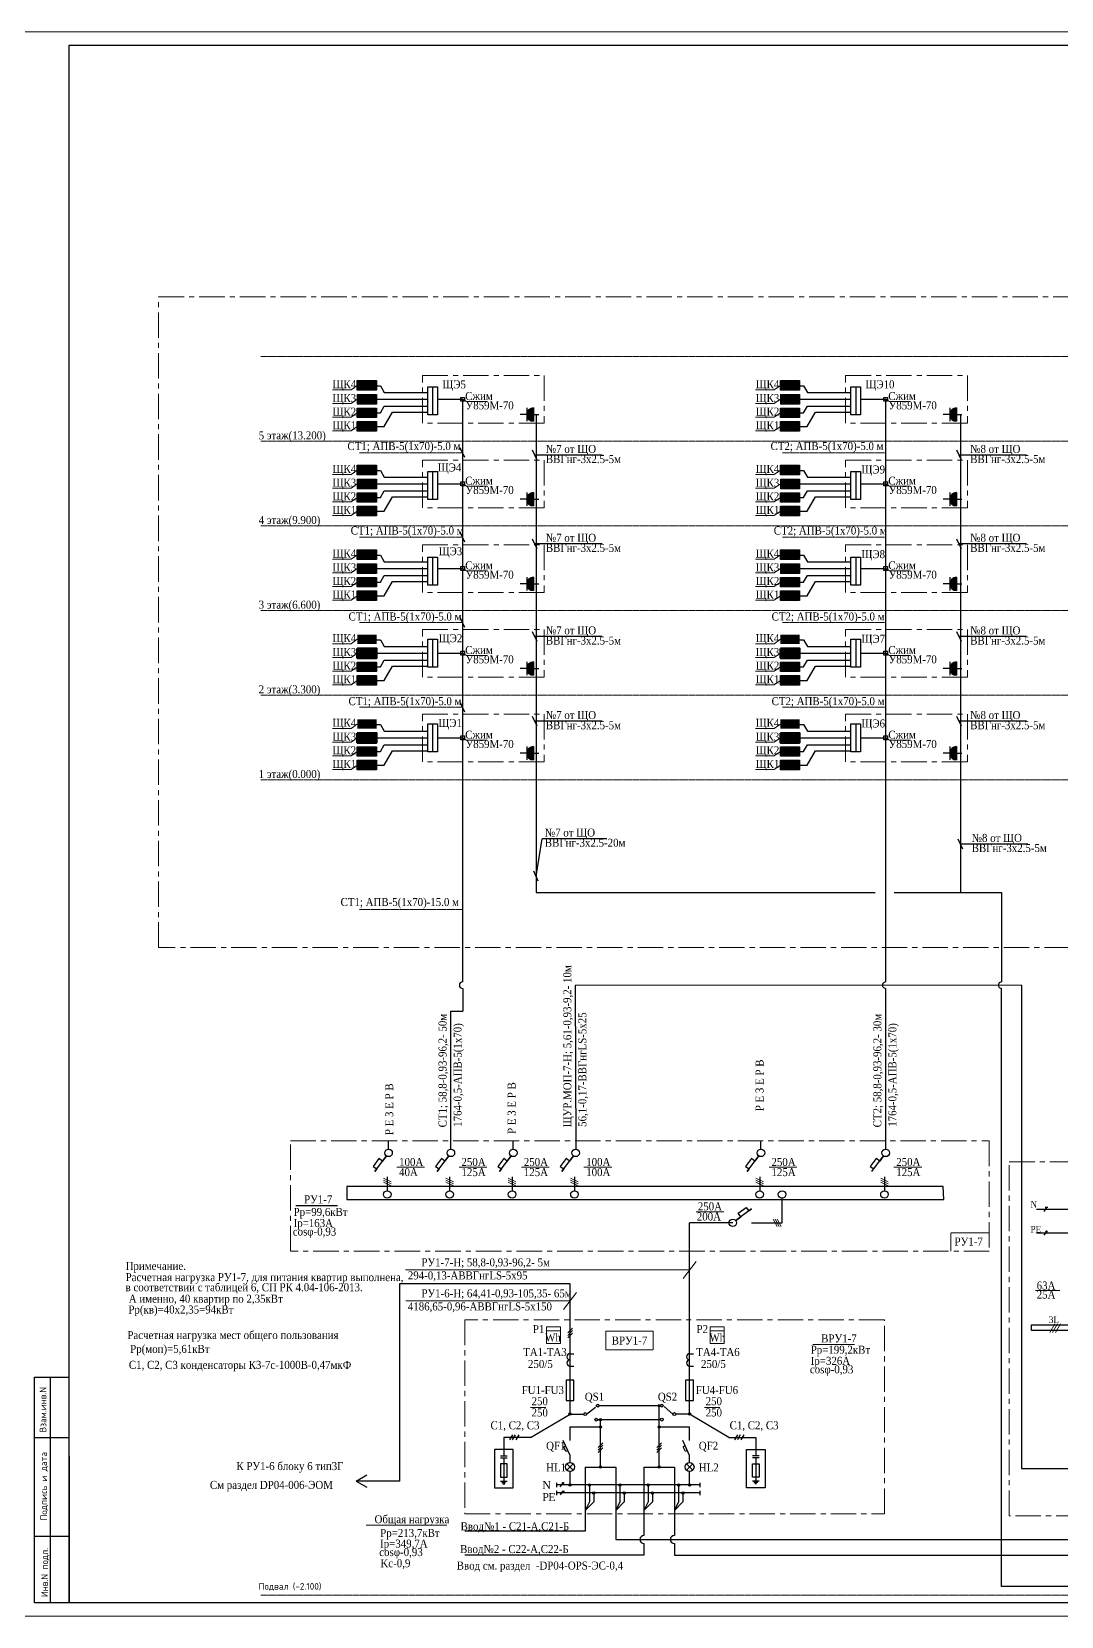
# Model space of a CAD drawing. Header units: millimetres. Extents: x 238368 to 12576735, y -3287118 to 3545602.
# Drawn here: x 5284862 to 5323452, y -2015377 to -1955977 of the extents above; entities that cross this region are included whole.
import ezdxf

# ---------------------------------------------------------------- set-up
doc = ezdxf.new("R2010")
doc.units = ezdxf.units.MM
for name, pattern in [('ACAD_ISO04W100', [30, 24, -3, 0, -3]), ('CENTER', [50.8, 31.75, -6.35, 6.35, -6.35]), ('CENTER2', [28.575, 19.05, -3.175, 3.175, -3.175]), ('CONTI', [0])]:
    doc.linetypes.add(name, pattern=pattern)
doc.layers.get('0').update_dxf_attribs({"lineweight": 13})
doc.layers.add('PDF _0', color=7, linetype='Continuous', true_color=0xfa0000)
for name, color, linetype, lineweight in [('Text standart (rus)', 7, 'Continuous', 13), ('ЭЛ', 7, 'Continuous', 30), ('ЭЛ.ос', 7, 'Continuous', 30), ('ЭОМ', 250, 'Continuous', 35)]:
    doc.layers.add(name, color=color, linetype=linetype, lineweight=lineweight)
doc.layers.add('Рамка', color=250, linetype='CONTI')
doc.styles.get("Standard").update_dxf_attribs({"font": 'isocpeur.ttf', "width": 0.8})
doc.styles.add('TNRC', font='times.ttf')

# ---------------------------------------------------------------- blocks, each defined once
blk = doc.blocks.new('розетка открытой уст')
at = {"layer": 'ЭЛ', "lineweight": 15}
blk.add_hatch(color=256, dxfattribs=at).paths.add_polyline_path([(-310, -10356, 1), (-310, -9856)])
at = {"layer": 'Defpoints'}
blk.add_line((-410, -10106), (-510, -10106), dxfattribs=at)
at = {"layer": 'ЭЛ', "lineweight": 30}
for p, q in [((-310, -10356), (-310, -9856)), ((-60, -10356), (-60, -9856)), ((-310, -10106), (-410, -10106)), ((-60, -10106), (190, -10106))]:
    blk.add_line(p, q, dxfattribs=at)
blk.add_arc((-310, -10106), 250, 270, 90, dxfattribs=at)
blk = doc.blocks.new('stug')
at = {"layer": 'Рамка'}
for p, q in [((18549, -29192), (18549, -20727)), ((18549, -20727), (19849, -20727)), ((19149, -29192), (19149, -20727)), ((18549, -22992), (19849, -22992)), ((18549, -26692), (19849, -26692)), ((19849, -29192), (18549, -29192))]:
    blk.add_line(p, q, dxfattribs=at)
at = {"layer": 'Рамка', "lineweight": 25}
blk.add_line((19849, -23692), (19849, -29192), dxfattribs=at)
at = {"layer": 'Text standart (rus)', "color": 7, "lineweight": 25}
for s, p in [('Взам.инв.N', (18990, -22803)), ('Подпись и дата', (19020, -26101)), ('Инв.N подл.', (19050, -28977))]:
    blk.add_text(s, height=250, rotation=90, dxfattribs=at).set_placement(p)

msp = doc.modelspace()

# ---------------------------------------------------------------- hatches: boundary and pattern name
at = {"layer": 'ЭЛ'}
for points in [[(5297786, -1969057), (5297786, -1969415), (5297067, -1969415), (5297067, -1969057)], [(5313643, -1969057), (5313643, -1969415), (5312925, -1969415), (5312925, -1969057)], [(5297786, -1969577), (5297786, -1969935), (5297067, -1969935), (5297067, -1969577)], [(5313643, -1969577), (5313643, -1969935), (5312925, -1969935), (5312925, -1969577)], [(5297786, -1970086), (5297786, -1970444), (5297067, -1970444), (5297067, -1970086)], [(5313643, -1970086), (5313643, -1970444), (5312925, -1970444), (5312925, -1970086)], [(5297786, -1970595), (5297786, -1970953), (5297067, -1970953), (5297067, -1970595)], [(5313643, -1970595), (5313643, -1970953), (5312925, -1970953), (5312925, -1970595)], [(5297786, -1972231), (5297786, -1972588), (5297067, -1972588), (5297067, -1972231)], [(5313643, -1972231), (5313643, -1972588), (5312925, -1972588), (5312925, -1972231)], [(5297786, -1972751), (5297786, -1973108), (5297067, -1973108), (5297067, -1972751)], [(5297786, -1973260), (5297786, -1973617), (5297067, -1973617), (5297067, -1973260)], [(5313643, -1972751), (5313643, -1973108), (5312925, -1973108), (5312925, -1972751)], [(5313643, -1973260), (5313643, -1973617), (5312925, -1973617), (5312925, -1973260)], [(5297786, -1973769), (5297786, -1974126), (5297067, -1974126), (5297067, -1973769)], [(5313643, -1973769), (5313643, -1974126), (5312925, -1974126), (5312925, -1973769)], [(5297786, -1975404), (5297786, -1975762), (5297067, -1975762), (5297067, -1975404)], [(5313643, -1975404), (5313643, -1975762), (5312925, -1975762), (5312925, -1975404)], [(5297786, -1975924), (5297786, -1976282), (5297067, -1976282), (5297067, -1975924)], [(5313643, -1975924), (5313643, -1976282), (5312925, -1976282), (5312925, -1975924)], [(5297786, -1976433), (5297786, -1976791), (5297067, -1976791), (5297067, -1976433)], [(5313643, -1976433), (5313643, -1976791), (5312925, -1976791), (5312925, -1976433)], [(5297786, -1976942), (5297786, -1977300), (5297067, -1977300), (5297067, -1976942)], [(5313643, -1976942), (5313643, -1977300), (5312925, -1977300), (5312925, -1976942)], [(5297786, -1978578), (5297786, -1978936), (5297067, -1978936), (5297067, -1978578)], [(5313643, -1978578), (5313643, -1978936), (5312925, -1978936), (5312925, -1978578)], [(5297786, -1979098), (5297786, -1979456), (5297067, -1979456), (5297067, -1979098)], [(5313643, -1979098), (5313643, -1979456), (5312925, -1979456), (5312925, -1979098)], [(5297786, -1979607), (5297786, -1979965), (5297067, -1979965), (5297067, -1979607)], [(5313643, -1979607), (5313643, -1979965), (5312925, -1979965), (5312925, -1979607)], [(5297786, -1980116), (5297786, -1980474), (5297067, -1980474), (5297067, -1980116)], [(5313643, -1980116), (5313643, -1980474), (5312925, -1980474), (5312925, -1980116)], [(5297786, -1981752), (5297786, -1982109), (5297067, -1982109), (5297067, -1981752)], [(5313643, -1981752), (5313643, -1982109), (5312925, -1982109), (5312925, -1981752)], [(5297786, -1982272), (5297786, -1982629), (5297067, -1982629), (5297067, -1982272)], [(5313643, -1982272), (5313643, -1982629), (5312925, -1982629), (5312925, -1982272)], [(5297786, -1982781), (5297786, -1983138), (5297067, -1983138), (5297067, -1982781)], [(5297786, -1983290), (5297786, -1983647), (5297067, -1983647), (5297067, -1983290)], [(5313643, -1982781), (5313643, -1983138), (5312925, -1983138), (5312925, -1982781)], [(5313643, -1983290), (5313643, -1983647), (5312925, -1983647), (5312925, -1983290)]]:
    msp.add_hatch(color=0, dxfattribs=at).paths.add_polyline_path(points)
at = {"layer": 'ЭЛ.ос', "ltscale": 0.5}
for points in [[(5322876, -2000948, 1), (5322920, -2000948, 1)], [(5308419, -2007481, 1), (5308336, -2007481, 1)], [(5305080, -2007795, 1), (5304998, -2007795, 1)], [(5306221, -2008006, 1), (5306138, -2008006, 1)], [(5306221, -2008280, 1), (5306138, -2008280, 1)], [(5308419, -2008280, 1), (5308337, -2008280, 1)], [(5309560, -2007795, 1), (5309478, -2007795, 1)], [(5306221, -2009782, 1), (5306138, -2009782, 1)], [(5308420, -2009782, 1), (5308337, -2009782, 1)], [(5304799, -2010382, 1), (5304754, -2010382, 1)], [(5305080, -2010454, 1), (5304998, -2010454, 1)], [(5305811, -2010454, 1), (5305728, -2010454, 1)], [(5306951, -2010454, 1), (5306869, -2010454, 1)], [(5308009, -2010454, 1), (5307927, -2010454, 1)], [(5309150, -2010454, 1), (5309067, -2010454, 1)], [(5309560, -2010454, 1), (5309478, -2010454, 1)], [(5305971, -2010754, 1), (5305888, -2010754, 1)], [(5307111, -2010754, 1), (5307029, -2010754, 1)], [(5308169, -2010754, 1), (5308087, -2010754, 1)], [(5309310, -2010754, 1), (5309227, -2010754, 1)]]:
    msp.add_hatch(color=7, dxfattribs=at).paths.add_polyline_path(points)

# ---------------------------------------------------------------- linework, layer by layer
at = {"lineweight": 15}
for p, q in [((5296138, -1969397), (5296831, -1969397)), ((5296831, -1969397), (5297067, -1969234)), ((5311995, -1969397), (5312688, -1969397)), ((5312688, -1969397), (5312925, -1969234)), ((5296138, -1969918), (5296831, -1969918)), ((5296831, -1969918), (5297067, -1969755)), ((5296831, -1970428), (5297067, -1970265)), ((5311995, -1969918), (5312688, -1969918)), ((5312688, -1969918), (5312925, -1969755)), ((5312688, -1970428), (5312925, -1970265)), ((5296138, -1970428), (5296831, -1970428)), ((5296831, -1970937), (5297067, -1970774)), ((5311995, -1970428), (5312688, -1970428)), ((5312688, -1970937), (5312925, -1970774)), ((5296138, -1970937), (5296831, -1970937)), ((5311995, -1970937), (5312688, -1970937)), ((5296138, -1972571), (5296831, -1972571)), ((5296831, -1972571), (5297067, -1972408)), ((5311995, -1972571), (5312688, -1972571)), ((5312688, -1972571), (5312925, -1972408)), ((5296138, -1973091), (5296831, -1973091)), ((5296831, -1973091), (5297067, -1972928)), ((5311995, -1973091), (5312688, -1973091)), ((5312688, -1973091), (5312925, -1972928)), ((5296138, -1973602), (5296831, -1973602)), ((5296831, -1973602), (5297067, -1973439)), ((5311995, -1973602), (5312688, -1973602)), ((5312688, -1973602), (5312925, -1973439)), ((5296138, -1974111), (5296831, -1974111)), ((5296831, -1974111), (5297067, -1973948)), ((5311995, -1974111), (5312688, -1974111)), ((5312688, -1974111), (5312925, -1973948)), ((5296831, -1975745), (5297067, -1975582)), ((5312688, -1975745), (5312925, -1975582)), ((5296138, -1975745), (5296831, -1975745)), ((5296831, -1976265), (5297067, -1976102)), ((5311995, -1975745), (5312688, -1975745)), ((5312688, -1976265), (5312925, -1976102)), ((5296138, -1976265), (5296831, -1976265)), ((5296138, -1976775), (5296831, -1976775)), ((5296831, -1976775), (5297067, -1976612)), ((5311995, -1976265), (5312688, -1976265)), ((5311995, -1976775), (5312688, -1976775)), ((5312688, -1976775), (5312925, -1976612)), ((5296138, -1977284), (5296831, -1977284)), ((5296831, -1977284), (5297067, -1977121)), ((5311995, -1977284), (5312688, -1977284)), ((5312688, -1977284), (5312925, -1977121)), ((5296138, -1978918), (5296831, -1978918)), ((5296831, -1978918), (5297067, -1978755)), ((5311995, -1978918), (5312688, -1978918)), ((5312688, -1978918), (5312925, -1978755)), ((5296138, -1979439), (5296831, -1979439)), ((5296831, -1979439), (5297067, -1979276)), ((5296831, -1979949), (5297067, -1979786)), ((5311995, -1979439), (5312688, -1979439)), ((5312688, -1979439), (5312925, -1979276)), ((5312688, -1979949), (5312925, -1979786)), ((5296138, -1979949), (5296831, -1979949)), ((5296831, -1980458), (5297067, -1980295)), ((5311995, -1979949), (5312688, -1979949)), ((5312688, -1980458), (5312925, -1980295)), ((5296138, -1980458), (5296831, -1980458)), ((5311995, -1980458), (5312688, -1980458)), ((5296138, -1982092), (5296831, -1982092)), ((5296831, -1982092), (5297067, -1981929)), ((5311995, -1982092), (5312688, -1982092)), ((5312688, -1982092), (5312925, -1981929)), ((5296138, -1982612), (5296831, -1982612)), ((5296831, -1982612), (5297067, -1982449)), ((5311995, -1982612), (5312688, -1982612)), ((5312688, -1982612), (5312925, -1982449)), ((5296138, -1983123), (5296831, -1983123)), ((5296831, -1983123), (5297067, -1982960)), ((5311995, -1983123), (5312688, -1983123)), ((5312688, -1983123), (5312925, -1982960)), ((5296138, -1983632), (5296831, -1983632)), ((5296831, -1983632), (5297067, -1983469)), ((5311995, -1983632), (5312688, -1983632)), ((5312688, -1983632), (5312925, -1983469)), ((5314144, -2005187), (5315707, -2005187)), ((5297404, -2011962), (5300426, -2011962))]:
    msp.add_line(p, q, dxfattribs=at)
for points in [[(5297067, -1969935), (5297067, -1969577)], [(5312925, -1969935), (5312925, -1969577)], [(5297067, -1973108), (5297067, -1972751)], [(5312925, -1973108), (5312925, -1972751)], [(5297067, -1976282), (5297067, -1975924)], [(5312925, -1976282), (5312925, -1975924)], [(5297067, -1979456), (5297067, -1979098)], [(5312925, -1979456), (5312925, -1979098)], [(5297067, -1982629), (5297067, -1982272)], [(5312925, -1982629), (5312925, -1982272)]]:
    msp.add_lwpolyline(points, dxfattribs=at)
at = {"layer": 'PDF _0', "color": 7, "lineweight": 30}
for p, q in [((5302880, -2008576), (5302770, -2008766)), ((5302985, -2008576), (5302875, -2008766)), ((5303114, -2008576), (5303005, -2008766)), ((5311317, -2008576), (5311207, -2008766)), ((5311422, -2008576), (5311313, -2008766)), ((5311552, -2008576), (5311442, -2008766)), ((5302431, -2009356), (5302686, -2009356)), ((5302431, -2009438), (5302686, -2009438)), ((5312127, -2009356), (5311872, -2009356)), ((5312127, -2009438), (5311872, -2009438))]:
    msp.add_line(p, q, dxfattribs=at)
for points in [[(5303562, -2008670), (5305039, -2007795)], [(5310997, -2008670), (5309519, -2007795)], [(5303562, -2008670), (5302559, -2008670), (5302558, -2009356)], [(5310997, -2008670), (5311999, -2008670), (5312000, -2009356)], [(5302558, -2009438), (5302558, -2010315)], [(5312000, -2009438), (5312000, -2010315)], [(5302431, -2010315), (5302686, -2010315)], [(5302482, -2010366), (5302626, -2010366)], [(5302524, -2010417), (5302592, -2010417)], [(5312127, -2010315), (5311872, -2010315)], [(5312076, -2010366), (5311932, -2010366)], [(5312034, -2010417), (5311966, -2010417)]]:
    msp.add_lwpolyline(points, dxfattribs=at)
for points in [[(5302210, -2010561), (5302907, -2010561), (5302907, -2009123), (5302210, -2009123)], [(5312348, -2010561), (5311651, -2010561), (5311651, -2009123), (5312348, -2009123)], [(5302431, -2010162), (5302686, -2010162), (5302686, -2009661), (5302431, -2009661)], [(5312127, -2010162), (5311872, -2010162), (5311872, -2009661), (5312127, -2009661)]]:
    msp.add_lwpolyline(points, close=True, dxfattribs=at)
at = {"layer": 'Text standart (rus)'}
for p, q in [((5301161, -1969844), (5301013, -1969756)), ((5301932, -1969844), (5301161, -1969844)), ((5317019, -1969844), (5316870, -1969756)), ((5317789, -1969844), (5317019, -1969844)), ((5301161, -1973018), (5301013, -1972930)), ((5301932, -1973018), (5301161, -1973018)), ((5317019, -1973018), (5316870, -1972930)), ((5317789, -1973018), (5317019, -1973018)), ((5301161, -1976191), (5301013, -1976103)), ((5301932, -1976191), (5301161, -1976191)), ((5317019, -1976191), (5316870, -1976103)), ((5317789, -1976191), (5317019, -1976191)), ((5301161, -1979365), (5301013, -1979277)), ((5301932, -1979365), (5301161, -1979365)), ((5317019, -1979365), (5316870, -1979277)), ((5317789, -1979365), (5317019, -1979365)), ((5301161, -1982539), (5301013, -1982451)), ((5301932, -1982539), (5301161, -1982539)), ((5317019, -1982539), (5316870, -1982451)), ((5317789, -1982539), (5317019, -1982539)), ((5298545, -1998546), (5299587, -1998546)), ((5300883, -1998546), (5301925, -1998546)), ((5303221, -1998546), (5304263, -1998546)), ((5305559, -1998546), (5306600, -1998546)), ((5312503, -1998546), (5313544, -1998546)), ((5317178, -1998546), (5318220, -1998546)), ((5310805, -2000211), (5309764, -2000211))]:
    msp.add_line(p, q, dxfattribs=at)
at = {"layer": 'Text standart (rus)', "lineweight": 25}
for p, q in [((5301099, -1971945), (5300926, -1971575)), ((5303803, -1972035), (5303630, -1971665)), ((5306239, -1971850), (5303717, -1971850)), ((5319708, -1972035), (5319534, -1971665)), ((5322144, -1971850), (5319621, -1971850)), ((5301099, -1975111), (5300926, -1974741)), ((5303803, -1975365), (5303630, -1974995)), ((5319708, -1975365), (5319534, -1974995)), ((5306239, -1975180), (5303717, -1975180)), ((5322144, -1975180), (5319621, -1975180)), ((5301099, -1978307), (5300926, -1977937)), ((5303803, -1978838), (5303630, -1978468)), ((5319708, -1978838), (5319534, -1978468)), ((5306239, -1978653), (5303717, -1978653)), ((5322144, -1978653), (5319621, -1978653)), ((5301099, -1981480), (5300926, -1981110)), ((5303803, -1982012), (5303630, -1981642)), ((5303803, -1982012), (5303630, -1981642)), ((5306239, -1981827), (5303717, -1981827)), ((5319708, -1982012), (5319534, -1981642)), ((5319708, -1982012), (5319534, -1981642)), ((5322144, -1981827), (5319621, -1981827)), ((5306414, -1986232), (5303992, -1986232)), ((5319763, -1986615), (5319590, -1986245)), ((5322199, -1986430), (5319676, -1986430)), ((5303850, -1987821), (5303677, -1987450))]:
    msp.add_line(p, q, dxfattribs=at)
at = {"layer": 'Text standart (rus)'}
msp.add_lwpolyline([(5403170, -1955977), (5403170, -2015377), (5284270, -2015377), (5284270, -1955977)], close=True, dxfattribs=at)
at = {"layer": 'Text standart (rus)', "lineweight": 25}
msp.add_lwpolyline([(5303764, -1987636), (5303992, -1986232)], dxfattribs=at)
at = {"layer": 'Рамка'}
msp.add_lwpolyline([(5402670, -1956477), (5402670, -2014877), (5286270, -2014877), (5286270, -1956477)], close=True, dxfattribs=at)
at = {"layer": 'ЭЛ', "linetype": 'ACAD_ISO04W100', "lineweight": 13, "ltscale": 0.5}
for p, q in [((5293455, -1968154), (5358601, -1968154)), ((5293455, -1971328), (5358601, -1971328)), ((5297144, -1971760), (5301013, -1971760)), ((5313002, -1971760), (5316870, -1971760)), ((5293455, -1974502), (5358601, -1974502)), ((5297144, -1974926), (5301013, -1974926)), ((5313002, -1974926), (5316870, -1974926)), ((5293455, -1977675), (5358601, -1977675)), ((5297144, -1978122), (5301013, -1978122)), ((5313002, -1978122), (5316870, -1978122)), ((5293455, -1980849), (5358601, -1980849)), ((5297144, -1981295), (5301013, -1981295)), ((5313002, -1981295), (5316870, -1981295)), ((5293455, -1984023), (5358601, -1984023)), ((5297144, -1988888), (5301013, -1988888)), ((5293455, -2014583), (5372716, -2014583))]:
    msp.add_line(p, q, dxfattribs=at)
at = {"layer": 'ЭЛ'}
for p, q in [((5316870, -1991599), (5316870, -1969756)), ((5303764, -1988244), (5316471, -1988244)), ((5317191, -1988244), (5321214, -1988244)), ((5321214, -1988244), (5321214, -1991599)), ((5321959, -1991715), (5305232, -1991733)), ((5305232, -1991733), (5305251, -1997867))]:
    msp.add_line(p, q, dxfattribs=at)
at = {"layer": 'ЭЛ', "color": 1, "linetype": 'CENTER', "lineweight": 13, "ltscale": 30}
for points in [[(5289619, -1965916), (5369492, -1965916), (5369492, -1990311), (5289619, -1990311)], [(5299510, -1968860), (5304073, -1968860), (5304073, -1970652), (5299510, -1970652)], [(5315367, -1968860), (5319931, -1968860), (5319931, -1970652), (5315367, -1970652)], [(5299510, -1972034), (5304073, -1972034), (5304073, -1973826), (5299510, -1973826)], [(5315367, -1972034), (5319931, -1972034), (5319931, -1973826), (5315367, -1973826)], [(5299510, -1975207), (5304073, -1975207), (5304073, -1976999), (5299510, -1976999)], [(5315367, -1975207), (5319931, -1975207), (5319931, -1976999), (5315367, -1976999)], [(5299510, -1978381), (5304073, -1978381), (5304073, -1980173), (5299510, -1980173)], [(5315367, -1978381), (5319931, -1978381), (5319931, -1980173), (5315367, -1980173)], [(5299510, -1981555), (5304073, -1981555), (5304073, -1983347), (5299510, -1983347)], [(5315367, -1981555), (5319931, -1981555), (5319931, -1983347), (5315367, -1983347)], [(5294562, -1997552), (5320754, -1997552), (5320754, -2001694), (5294562, -2001694)], [(5321504, -1998344), (5348594, -1998344), (5348594, -2011609), (5321504, -2011609)], [(5316822, -2004264), (5301098, -2004264), (5301098, -2011535), (5316822, -2011535)]]:
    msp.add_lwpolyline(points, close=True, dxfattribs=at)
at = {"layer": 'ЭЛ', "ltscale": 10}
for points in [[(5297067, -1969415), (5297067, -1969057), (5297786, -1969057)], [(5297786, -1969057), (5297786, -1969415), (5297067, -1969415)], [(5312925, -1969415), (5312925, -1969057), (5313643, -1969057)], [(5313643, -1969057), (5313643, -1969415), (5312925, -1969415)], [(5297067, -1969577), (5297786, -1969577), (5297786, -1969935), (5297067, -1969935)], [(5297786, -1969247), (5297930, -1969247), (5298076, -1969500), (5299709, -1969500)], [(5299887, -1969295), (5299887, -1970342)], [(5312925, -1969577), (5313643, -1969577), (5313643, -1969935), (5312925, -1969935)], [(5313643, -1969247), (5313787, -1969247), (5313934, -1969500), (5315566, -1969500)], [(5315745, -1969295), (5315745, -1970342)], [(5297067, -1970444), (5297067, -1970086), (5297786, -1970086)], [(5297786, -1970086), (5297786, -1970444), (5297067, -1970444)], [(5297786, -1969756), (5299709, -1969756)], [(5297786, -1970265), (5297930, -1970265), (5298076, -1970012), (5299709, -1970012)], [(5297786, -1970774), (5298068, -1970774), (5298379, -1970236), (5299709, -1970236)], [(5312925, -1970444), (5312925, -1970086), (5313643, -1970086)], [(5313643, -1970086), (5313643, -1970444), (5312925, -1970444)], [(5313643, -1969756), (5315566, -1969756)], [(5313643, -1970265), (5313787, -1970265), (5313934, -1970012), (5315566, -1970012)], [(5313643, -1970774), (5313926, -1970774), (5314236, -1970236), (5315566, -1970236)], [(5297067, -1970953), (5297067, -1970595), (5297786, -1970595)], [(5297786, -1970595), (5297786, -1970953), (5297067, -1970953)], [(5312925, -1970953), (5312925, -1970595), (5313643, -1970595)], [(5313643, -1970595), (5313643, -1970953), (5312925, -1970953)], [(5297067, -1972588), (5297067, -1972231), (5297786, -1972231)], [(5297786, -1972231), (5297786, -1972588), (5297067, -1972588)], [(5297786, -1972421), (5297930, -1972421), (5298076, -1972674), (5299709, -1972674)], [(5299887, -1972463), (5299887, -1973510)], [(5312925, -1972588), (5312925, -1972231), (5313643, -1972231)], [(5313643, -1972231), (5313643, -1972588), (5312925, -1972588)], [(5313643, -1972421), (5313787, -1972421), (5313934, -1972674), (5315566, -1972674)], [(5315745, -1972463), (5315745, -1973510)], [(5297067, -1972751), (5297786, -1972751), (5297786, -1973108), (5297067, -1973108)], [(5297067, -1973617), (5297067, -1973260), (5297786, -1973260)], [(5297786, -1973260), (5297786, -1973617), (5297067, -1973617)], [(5297786, -1972930), (5299709, -1972930)], [(5297786, -1973439), (5297930, -1973439), (5298076, -1973185), (5299709, -1973185)], [(5312925, -1972751), (5313643, -1972751), (5313643, -1973108), (5312925, -1973108)], [(5312925, -1973617), (5312925, -1973260), (5313643, -1973260)], [(5313643, -1973260), (5313643, -1973617), (5312925, -1973617)], [(5313643, -1972930), (5315566, -1972930)], [(5313643, -1973439), (5313787, -1973439), (5313934, -1973185), (5315566, -1973185)], [(5297067, -1974126), (5297067, -1973769), (5297786, -1973769)], [(5297786, -1973769), (5297786, -1974126), (5297067, -1974126)], [(5297786, -1973948), (5298068, -1973948), (5298379, -1973409), (5299709, -1973409)], [(5312925, -1974126), (5312925, -1973769), (5313643, -1973769)], [(5313643, -1973769), (5313643, -1974126), (5312925, -1974126)], [(5313643, -1973948), (5313926, -1973948), (5314236, -1973409), (5315566, -1973409)], [(5297067, -1975762), (5297067, -1975404), (5297786, -1975404)], [(5297786, -1975404), (5297786, -1975762), (5297067, -1975762)], [(5297786, -1975594), (5297930, -1975594), (5298076, -1975848), (5299709, -1975848)], [(5312925, -1975762), (5312925, -1975404), (5313643, -1975404)], [(5313643, -1975404), (5313643, -1975762), (5312925, -1975762)], [(5313643, -1975594), (5313787, -1975594), (5313934, -1975848), (5315566, -1975848)], [(5297067, -1975924), (5297786, -1975924), (5297786, -1976282), (5297067, -1976282)], [(5297786, -1976103), (5299709, -1976103)], [(5299887, -1975680), (5299887, -1976727)], [(5312925, -1975924), (5313643, -1975924), (5313643, -1976282), (5312925, -1976282)], [(5313643, -1976103), (5315566, -1976103)], [(5315745, -1975680), (5315745, -1976727)], [(5297067, -1976791), (5297067, -1976433), (5297786, -1976433)], [(5297786, -1976433), (5297786, -1976791), (5297067, -1976791)], [(5297786, -1976612), (5297930, -1976612), (5298076, -1976359), (5299709, -1976359)], [(5297786, -1977121), (5298068, -1977121), (5298379, -1976583), (5299709, -1976583)], [(5312925, -1976791), (5312925, -1976433), (5313643, -1976433)], [(5313643, -1976433), (5313643, -1976791), (5312925, -1976791)], [(5313643, -1976612), (5313787, -1976612), (5313934, -1976359), (5315566, -1976359)], [(5313643, -1977121), (5313926, -1977121), (5314236, -1976583), (5315566, -1976583)], [(5297067, -1977300), (5297067, -1976942), (5297786, -1976942)], [(5297786, -1976942), (5297786, -1977300), (5297067, -1977300)], [(5312925, -1977300), (5312925, -1976942), (5313643, -1976942)], [(5313643, -1976942), (5313643, -1977300), (5312925, -1977300)], [(5297067, -1979098), (5297786, -1979098), (5297786, -1979456), (5297067, -1979456)], [(5297786, -1978768), (5297930, -1978768), (5298076, -1979021), (5299709, -1979021)], [(5299887, -1978753), (5299887, -1979801)], [(5312925, -1979098), (5313643, -1979098), (5313643, -1979456), (5312925, -1979456)], [(5313643, -1978768), (5313787, -1978768), (5313934, -1979021), (5315566, -1979021)], [(5315745, -1978753), (5315745, -1979801)], [(5297067, -1979965), (5297067, -1979607), (5297786, -1979607)], [(5297786, -1979607), (5297786, -1979965), (5297067, -1979965)], [(5297786, -1979277), (5299709, -1979277)], [(5297786, -1979786), (5297930, -1979786), (5298076, -1979533), (5299709, -1979533)], [(5297786, -1980295), (5298068, -1980295), (5298379, -1979757), (5299709, -1979757)], [(5312925, -1979965), (5312925, -1979607), (5313643, -1979607)], [(5313643, -1979607), (5313643, -1979965), (5312925, -1979965)], [(5313643, -1979277), (5315566, -1979277)], [(5313643, -1979786), (5313787, -1979786), (5313934, -1979533), (5315566, -1979533)], [(5313643, -1980295), (5313926, -1980295), (5314236, -1979757), (5315566, -1979757)], [(5297067, -1980474), (5297067, -1980116), (5297786, -1980116)], [(5297786, -1980116), (5297786, -1980474), (5297067, -1980474)], [(5312925, -1980474), (5312925, -1980116), (5313643, -1980116)], [(5313643, -1980116), (5313643, -1980474), (5312925, -1980474)], [(5297786, -1981942), (5297930, -1981942), (5298076, -1982195), (5299709, -1982195)], [(5299887, -1981927), (5299887, -1982974)], [(5313643, -1981942), (5313787, -1981942), (5313934, -1982195), (5315566, -1982195)], [(5315745, -1981927), (5315745, -1982974)], [(5297067, -1982272), (5297786, -1982272), (5297786, -1982629), (5297067, -1982629)], [(5297786, -1982451), (5299709, -1982451)], [(5297786, -1982960), (5297930, -1982960), (5298076, -1982706), (5299709, -1982706)], [(5312925, -1982272), (5313643, -1982272), (5313643, -1982629), (5312925, -1982629)], [(5313643, -1982451), (5315566, -1982451)], [(5313643, -1982960), (5313787, -1982960), (5313934, -1982706), (5315566, -1982706)], [(5297067, -1983138), (5297067, -1982781), (5297786, -1982781)], [(5297786, -1982781), (5297786, -1983138), (5297067, -1983138)], [(5297067, -1983647), (5297067, -1983290), (5297786, -1983290)], [(5297786, -1983290), (5297786, -1983647), (5297067, -1983647)], [(5297786, -1983469), (5298068, -1983469), (5298379, -1982930), (5299709, -1982930)], [(5312925, -1983138), (5312925, -1982781), (5313643, -1982781)], [(5313643, -1982781), (5313643, -1983138), (5312925, -1983138)], [(5312925, -1983647), (5312925, -1983290), (5313643, -1983290)], [(5313643, -1983290), (5313643, -1983647), (5312925, -1983647)], [(5313643, -1983469), (5313926, -1983469), (5314236, -1982930), (5315566, -1982930)], [(5316871, -1997867), (5316870, -1991840)]]:
    msp.add_lwpolyline(points, dxfattribs=at)
for points in [[(5299709, -1970342), (5299709, -1969295), (5300066, -1969295), (5300066, -1970342)], [(5300940, -1969684), (5301085, -1969684), (5301085, -1969828), (5300940, -1969828)], [(5315566, -1970342), (5315566, -1969295), (5315924, -1969295), (5315924, -1970342)], [(5316798, -1969684), (5316943, -1969684), (5316943, -1969828), (5316798, -1969828)], [(5299709, -1973510), (5299709, -1972463), (5300066, -1972463), (5300066, -1973510)], [(5315566, -1973510), (5315566, -1972463), (5315924, -1972463), (5315924, -1973510)], [(5300940, -1972857), (5301085, -1972857), (5301085, -1973002), (5300940, -1973002)], [(5316798, -1972857), (5316943, -1972857), (5316943, -1973002), (5316798, -1973002)], [(5299709, -1976727), (5299709, -1975680), (5300066, -1975680), (5300066, -1976727)], [(5300940, -1976031), (5301085, -1976031), (5301085, -1976176), (5300940, -1976176)], [(5315566, -1976727), (5315566, -1975680), (5315924, -1975680), (5315924, -1976727)], [(5316798, -1976031), (5316943, -1976031), (5316943, -1976176), (5316798, -1976176)], [(5299709, -1979801), (5299709, -1978753), (5300066, -1978753), (5300066, -1979801)], [(5300940, -1979204), (5301085, -1979204), (5301085, -1979349), (5300940, -1979349)], [(5315566, -1979801), (5315566, -1978753), (5315924, -1978753), (5315924, -1979801)], [(5316798, -1979204), (5316943, -1979204), (5316943, -1979349), (5316798, -1979349)], [(5299709, -1982974), (5299709, -1981927), (5300066, -1981927), (5300066, -1982974)], [(5315566, -1982974), (5315566, -1981927), (5315924, -1981927), (5315924, -1982974)], [(5300940, -1982378), (5301085, -1982378), (5301085, -1982523), (5300940, -1982523)], [(5316798, -1982378), (5316943, -1982378), (5316943, -1982523), (5316798, -1982523)]]:
    msp.add_lwpolyline(points, close=True, dxfattribs=at)
at = {"layer": 'ЭЛ', "color": 1}
for points in [[(5300066, -1969756), (5301013, -1969756)], [(5315924, -1969756), (5316870, -1969756)], [(5300066, -1972930), (5301013, -1972930)], [(5315924, -1972930), (5316870, -1972930)], [(5300066, -1976103), (5301013, -1976103)], [(5315924, -1976103), (5316870, -1976103)], [(5300066, -1979277), (5301013, -1979277)], [(5315924, -1979277), (5316870, -1979277)], [(5300066, -1982451), (5301013, -1982451)], [(5315924, -1982451), (5316870, -1982451)]]:
    msp.add_lwpolyline(points, dxfattribs=at)
at = {"layer": 'ЭЛ'}
for points in [[(5301013, -1969756), (5301013, -1991599)], [(5303764, -1970332), (5303764, -1988244)], [(5319668, -1970332), (5319668, -1988244)], [(5301015, -1991840), (5301015, -1992691)], [(5337379, -2014256), (5321214, -2014256), (5321214, -1991840)], [(5300575, -1997867), (5300575, -1992691), (5301015, -1992691)], [(5298238, -1997867), (5298238, -1997552)], [(5300575, -1997867), (5300575, -1997552)], [(5302913, -1997867), (5302913, -1997552)], [(5312195, -1997867), (5312195, -1997552)], [(5316871, -1997867), (5316871, -1997552)]]:
    msp.add_lwpolyline(points, dxfattribs=at)
for centre in [(5298238, -1998007), (5300575, -1998007)]:
    msp.add_circle(centre, 140, dxfattribs=at)
for centre, start, end in [((5301013, -1991720), 90, 270), ((5316869, -1991720), 90.00264, 270.00445), ((5321214, -1991720), 90.00264, 270.00445)]:
    msp.add_arc(centre, 121, start, end, dxfattribs=at)
at = {"layer": 'ЭЛ.ос', "color": 7, "lineweight": 15, "ltscale": 0.5}
for p, q in [((5298330, -1999097), (5298049, -1998951)), ((5298330, -1999172), (5298049, -1999026)), ((5298330, -1999247), (5298049, -1999102)), ((5300667, -1999097), (5300387, -1998951)), ((5300667, -1999172), (5300387, -1999026)), ((5300667, -1999247), (5300387, -1999102)), ((5303005, -1999097), (5302725, -1998951)), ((5303005, -1999172), (5302725, -1999026)), ((5303005, -1999247), (5302725, -1999102)), ((5305343, -1999097), (5305062, -1998951)), ((5305343, -1999172), (5305062, -1999026)), ((5305343, -1999247), (5305062, -1999102)), ((5312287, -1999097), (5312007, -1998951)), ((5312287, -1999172), (5312007, -1999026)), ((5312287, -1999247), (5312007, -1999102)), ((5316963, -1999097), (5316682, -1998951)), ((5316963, -1999172), (5316682, -1999026)), ((5316963, -1999247), (5316682, -1999102)), ((5312658, -2000487), (5312804, -2000768)), ((5312733, -2000487), (5312879, -2000768)), ((5312808, -2000487), (5312954, -2000768))]:
    msp.add_line(p, q, dxfattribs=at)
at = {"layer": 'ЭЛ.ос', "color": 7, "lineweight": 25}
msp.add_line((5294762, -1999972), (5296325, -1999972), dxfattribs=at)
at = {"layer": 'ЭЛ.ос', "color": 7, "ltscale": 0.5}
for p, q in [((5322894, -2000059), (5322793, -2000202)), ((5322942, -2000059), (5322845, -2000059)), ((5322898, -2000948), (5322797, -2001091)), ((5305039, -2005534), (5305185, -2005534)), ((5309519, -2005534), (5309665, -2005534)), ((5305039, -2005998), (5305185, -2005998)), ((5309519, -2005998), (5309665, -2005998)), ((5305662, -2007795), (5305988, -2007534)), ((5306128, -2007481), (5308430, -2007481)), ((5308378, -2009782), (5308378, -2007481)), ((5308896, -2007795), (5308569, -2007517)), ((5305039, -2007795), (5305557, -2007795)), ((5305039, -2008791), (5305039, -2008280)), ((5305039, -2008280), (5306180, -2008280)), ((5306076, -2008006), (5308430, -2008005)), ((5306180, -2009782), (5306180, -2008006)), ((5308378, -2008280), (5309519, -2008280)), ((5309519, -2007795), (5309001, -2007795)), ((5309519, -2008791), (5309519, -2008280)), ((5305039, -2009354), (5304787, -2008791)), ((5309519, -2009354), (5309268, -2008791)), ((5304876, -2008991), (5304803, -2009023)), ((5304882, -2009201), (5304803, -2009023)), ((5304956, -2009168), (5304882, -2009201)), ((5305039, -2009612), (5305039, -2009354)), ((5309357, -2008991), (5309283, -2009023)), ((5309362, -2009201), (5309283, -2009023)), ((5309436, -2009168), (5309362, -2009201)), ((5309519, -2009612), (5309519, -2009354)), ((5304921, -2009897), (5305157, -2009661)), ((5304921, -2009661), (5305157, -2009897)), ((5305039, -2010454), (5305039, -2009946)), ((5305609, -2009782), (5306750, -2009782)), ((5305609, -2009782), (5305609, -2012185)), ((5307808, -2009782), (5308949, -2009782)), ((5307808, -2009782), (5307808, -2012263)), ((5309401, -2009897), (5309637, -2009661)), ((5309401, -2009661), (5309637, -2009897)), ((5309519, -2010454), (5309519, -2009946)), ((5304526, -2010369), (5304526, -2010538)), ((5309908, -2010454), (5304526, -2010454)), ((5304526, -2010669), (5304526, -2010838)), ((5304675, -2010525), (5304776, -2010382)), ((5304686, -2010826), (5304787, -2010683)), ((5304738, -2010683), (5304835, -2010683)), ((5305769, -2010454), (5305769, -2011085)), ((5306910, -2010454), (5306910, -2011085)), ((5307968, -2010454), (5307968, -2011085)), ((5309109, -2010454), (5309109, -2011085)), ((5309908, -2010369), (5309908, -2010538)), ((5309908, -2010669), (5309908, -2010838)), ((5309908, -2010754), (5304526, -2010754)), ((5305769, -2011085), (5305609, -2011407)), ((5305929, -2011085), (5305609, -2011407)), ((5305929, -2010754), (5305929, -2011085)), ((5306910, -2011085), (5306750, -2011407)), ((5307070, -2011085), (5306750, -2011407)), ((5307070, -2010754), (5307070, -2011085)), ((5307968, -2011085), (5307808, -2011407)), ((5308128, -2011085), (5307808, -2011407)), ((5308128, -2010754), (5308128, -2011085)), ((5309109, -2011085), (5308949, -2011407)), ((5309269, -2011085), (5308949, -2011407)), ((5309269, -2010754), (5309269, -2011085)), ((5305609, -2011749), (5305609, -2012185)), ((5305609, -2012185), (5301102, -2012185)), ((5307808, -2011953), (5307808, -2012349)), ((5307808, -2012649), (5307808, -2013086)), ((5307808, -2013086), (5301102, -2013086))]:
    msp.add_line(p, q, dxfattribs=at)
at = {"layer": 'ЭЛ.ос', "ltscale": 10}
for p, q in [((5309519, -2007795), (5309519, -2000627)), ((5311137, -2000627), (5309519, -2000627)), ((5305039, -2002909), (5298651, -2002909)), ((5298651, -2002909), (5298651, -2010307)), ((5305039, -2007795), (5305039, -2002909)), ((5297018, -2010307), (5297421, -2010075)), ((5298651, -2010307), (5297018, -2010307)), ((5297018, -2010307), (5297421, -2010540))]:
    msp.add_line(p, q, dxfattribs=at)
at = {"layer": 'ЭЛ.ос', "color": 7, "lineweight": 13}
for p, q in [((5309763, -2002080), (5309275, -2002710)), ((5298877, -2002395), (5309519, -2002395)), ((5298886, -2003557), (5305039, -2003557)), ((5305283, -2003241), (5304795, -2003872))]:
    msp.add_line(p, q, dxfattribs=at)
at = {"layer": 'ЭЛ.ос', "lineweight": 13}
for p, q in [((5322487, -2003165), (5323401, -2003165)), ((5323205, -2004408), (5323017, -2004734)), ((5323313, -2004408), (5323125, -2004734)), ((5323421, -2004408), (5323233, -2004734))]:
    msp.add_line(p, q, dxfattribs=at)
at = {"layer": 'ЭЛ.ос', "lineweight": 20}
for p, q in [((5304151, -2004672), (5304684, -2004672)), ((5304951, -2004757), (5305127, -2004580)), ((5304951, -2004847), (5305127, -2004670)), ((5310289, -2004672), (5310822, -2004672)), ((5304951, -2004937), (5305127, -2004760)), ((5303554, -2007554), (5304128, -2007554)), ((5310080, -2007554), (5310655, -2007554))]:
    msp.add_line(p, q, dxfattribs=at)
at = {"layer": 'ЭЛ.ос', "color": 7, "lineweight": 20}
for p, q in [((5306091, -2009055), (5306268, -2008878)), ((5308290, -2009055), (5308467, -2008878)), ((5306091, -2009145), (5306268, -2008968)), ((5306091, -2009235), (5306268, -2009058)), ((5308290, -2009145), (5308467, -2008968)), ((5308290, -2009235), (5308467, -2009058))]:
    msp.add_line(p, q, dxfattribs=at)
at = {"layer": 'ЭЛ.ос'}
for p, q in [((5306750, -2009782), (5306750, -2012113)), ((5306750, -2012029), (5306750, -2012499)), ((5306750, -2012499), (5356575, -2012499))]:
    msp.add_line(p, q, dxfattribs=at)
for points in [[(5321959, -1991715), (5321960, -2009841), (5333257, -2009841), (5333257, -2008941)], [(5308949, -2009782), (5308949, -2012349)], [(5308949, -2012649), (5308949, -2013086), (5359923, -2013086), (5359923, -2011634)]]:
    msp.add_lwpolyline(points, dxfattribs=at)
at = {"layer": 'ЭЛ.ос', "color": 7, "ltscale": 10}
for points in [[(5298154, -1998120), (5298012, -1998313), (5297879, -1998215), (5297661, -1998510), (5297793, -1998608), (5297719, -1998707)], [(5297719, -1998707), (5298154, -1998120)], [(5300492, -1998120), (5300350, -1998313), (5300217, -1998215), (5299999, -1998510), (5300131, -1998608), (5300057, -1998707)], [(5300057, -1998707), (5300492, -1998120)], [(5302830, -1998120), (5302687, -1998313), (5302555, -1998215), (5302337, -1998510), (5302468, -1998608), (5302395, -1998707)], [(5302395, -1998707), (5302830, -1998120)], [(5305168, -1998120), (5305025, -1998313), (5304893, -1998215), (5304674, -1998510), (5304806, -1998608), (5304732, -1998707)], [(5304732, -1998707), (5305168, -1998120)], [(5312112, -1998120), (5311969, -1998313), (5311837, -1998215), (5311619, -1998510), (5311750, -1998608), (5311677, -1998707)], [(5311677, -1998707), (5312112, -1998120)], [(5316787, -1998120), (5316645, -1998313), (5316513, -1998215), (5316294, -1998510), (5316426, -1998608)], [(5316352, -1998707), (5316787, -1998120)], [(5319048, -1999748), (5319029, -1999269), (5296671, -1999269), (5296671, -1999748), (5319048, -1999748)], [(5298189, -1998906), (5298189, -1999424)], [(5300527, -1998906), (5300527, -1999424)], [(5302865, -1998906), (5302865, -1999424)], [(5305203, -1998906), (5305203, -1999424)], [(5312147, -1998906), (5312147, -1999424)], [(5316823, -1998906), (5316823, -1999424)], [(5311250, -2000544), (5311443, -2000402), (5311345, -2000269), (5311640, -2000051), (5311738, -2000183), (5311838, -2000109)], [(5311838, -2000109), (5311250, -2000544)]]:
    msp.add_lwpolyline(points, dxfattribs=at)
at = {"layer": 'ЭЛ.ос', "ltscale": 10}
msp.add_lwpolyline([(5311838, -2000627), (5312985, -2000627), (5312985, -1999704)], dxfattribs=at)
at = {"layer": 'ЭЛ.ос', "lineweight": -2}
for points in [[(5348088, -2000130), (5322518, -2000130)], [(5348088, -2001019), (5322518, -2001019)]]:
    msp.add_lwpolyline(points, dxfattribs=at)
at = {"layer": 'ЭЛ.ос', "color": 1, "linetype": 'CENTER2', "lineweight": 13, "ltscale": 0.3}
msp.add_lwpolyline([(5320754, -2001001), (5319307, -2001001), (5319307, -2001694)], dxfattribs=at)
at = {"layer": 'ЭЛ.ос', "lineweight": 20, "ltscale": 10}
for points in [[(5304151, -2004521), (5304684, -2004521), (5304684, -2005145), (5304151, -2005145)], [(5310289, -2004521), (5310822, -2004521), (5310822, -2005145), (5310289, -2005145)]]:
    msp.add_lwpolyline(points, close=True, dxfattribs=at)
at = {"layer": 'ЭЛ.ос', "color": 1, "linetype": 'CENTER2', "lineweight": 13, "ltscale": 0.3}
msp.add_lwpolyline([(5308160, -2004690), (5306375, -2004690), (5306375, -2005383), (5308160, -2005383)], close=True, dxfattribs=at)
at = {"layer": 'ЭЛ.ос', "lineweight": -2}
msp.add_lwpolyline([(5322339, -2004446), (5348088, -2004446), (5348088, -2004667), (5322339, -2004667)], close=True, dxfattribs=at)
at = {"layer": 'ЭЛ.ос', "color": 7, "ltscale": 10}
for points in [[(5305185, -2006525), (5304892, -2006525), (5304892, -2007282), (5305185, -2007282)], [(5309666, -2006525), (5309373, -2006525), (5309373, -2007282), (5309666, -2007282)]]:
    msp.add_lwpolyline(points, close=True, dxfattribs=at)
at = {"layer": 'ЭЛ.ос', "color": 7, "ltscale": 0.5}
for centre, radius in [((5302913, -1998007), 140), ((5305251, -1998007), 140), ((5312195, -1998007), 140), ((5316871, -1998007), 140), ((5298189, -1999564), 140), ((5300527, -1999564), 140), ((5302865, -1999564), 140), ((5305203, -1999564), 140), ((5312147, -1999564), 140), ((5312985, -1999564), 140), ((5316823, -1999564), 140), ((5311137, -2000627), 140), ((5322898, -2000948), 22.2), ((5306076, -2007481), 52.2), ((5308378, -2007481), 41.4), ((5308482, -2007481), 52.2), ((5305039, -2007795), 41.4), ((5305609, -2007795), 52.2), ((5306024, -2008006), 52.2), ((5306180, -2008006), 41.4), ((5306180, -2008280), 41.4), ((5308378, -2008280), 41.4), ((5308482, -2008005), 52.2), ((5308949, -2007795), 52.2), ((5309519, -2007795), 41.4), ((5305039, -2009779), 167), ((5306180, -2009782), 41.4), ((5308378, -2009782), 41.4), ((5309519, -2009779), 167), ((5304776, -2010382), 22.2), ((5305039, -2010454), 41.4), ((5305769, -2010454), 41.4), ((5306910, -2010454), 41.4), ((5307968, -2010454), 41.4), ((5309109, -2010454), 41.4), ((5309519, -2010454), 41.4), ((5305929, -2010754), 41.4), ((5307070, -2010754), 41.4), ((5308128, -2010754), 41.4), ((5309269, -2010754), 41.4)]:
    msp.add_circle(centre, radius, dxfattribs=at)
for centre in [(5305039, -2005650), (5305039, -2005882), (5309519, -2005650), (5309519, -2005882)]:
    msp.add_arc(centre, 116, 90, 270, dxfattribs=at)
at = {"layer": 'ЭЛ.ос'}
for centre in [(5307808, -2012499), (5308949, -2012499)]:
    msp.add_arc(centre, 150, 90, 270, dxfattribs=at)
at = {"layer": 'ЭОМ', "color": 18, "lineweight": 50, "ltscale": 100, "true_color": 0x000000}
for points in [[(5297067, -1979098), (5297786, -1979098), (5297786, -1979456), (5297067, -1979456)], [(5312925, -1979098), (5313643, -1979098), (5313643, -1979456), (5312925, -1979456)], [(5297067, -1982272), (5297786, -1982272), (5297786, -1982629), (5297067, -1982629)], [(5312925, -1982272), (5313643, -1982272), (5313643, -1982629), (5312925, -1982629)]]:
    msp.add_lwpolyline(points, close=True, dxfattribs=at)

# ---------------------------------------------------------------- block references
at = {"layer": 'Text standart (rus)'}
msp.add_blockref('stug', (5266421, -1985685), dxfattribs=at)
at = {"layer": 'ЭЛ', "rotation": 180}
for p in [(5303354, -1980438), (5319211, -1980438), (5303354, -1983612), (5319211, -1983612), (5303354, -1986785), (5319211, -1986785), (5303354, -1989959), (5319211, -1989959), (5303354, -1993132), (5319211, -1993132)]:
    msp.add_blockref('розетка открытой уст', p, dxfattribs=at)

# ---------------------------------------------------------------- texts
at = {"lineweight": 15, "style": 'TNRC', "width": 0.9}
for s, height, p in [('ЩК4', 300, (5296138, -1969341)), ('ЩЭ5', 300, (5300253, -1969347)), ('ЩК4', 300, (5311995, -1969341)), ('ЩЭ10', 300, (5316111, -1969347)), ('ЩК3', 300, (5296138, -1969861)), ('Сжим', 300, (5301111, -1969786)), ('ЩК3', 300, (5311995, -1969861)), ('Сжим', 300, (5316969, -1969786)), ('ЩК2', 300, (5296138, -1970371)), ('У859М-70', 300, (5301121, -1970135)), ('ЩК2', 300, (5311995, -1970371)), ('У859М-70', 300, (5316979, -1970135)), ('ЩК1', 300, (5296138, -1970880)), ('ЩК1', 300, (5311995, -1970880)), ('5 этаж(13.200)', 300, (5293369, -1971259)), ('СТ1; АПВ-5(1х70)-5.0 м', 300, (5296697, -1971660)), ('№7 от ЩО', 300, (5304131, -1971768)), ('СТ2; АПВ-5(1х70)-5.0 м', 300, (5312555, -1971660)), ('№8 от ЩО', 300, (5320035, -1971768)), ('ВВГнг-3х2.5-5м', 300, (5304133, -1972148)), ('ВВГнг-3х2.5-5м', 300, (5320038, -1972148)), ('ЩК4', 300, (5296138, -1972514)), ('ЩЭ4', 300, (5300080, -1972462)), ('Сжим', 300, (5301111, -1972960)), ('ЩК4', 300, (5311995, -1972514)), ('ЩЭ9', 300, (5315961, -1972538)), ('Сжим', 300, (5316969, -1972960)), ('ЩК3', 300, (5296138, -1973034)), ('ЩК2', 300, (5296138, -1973545)), ('У859М-70', 300, (5301121, -1973308)), ('ЩК3', 300, (5311995, -1973034)), ('ЩК2', 300, (5311995, -1973545)), ('У859М-70', 300, (5316979, -1973308)), ('ЩК1', 300, (5296138, -1974054)), ('ЩК1', 300, (5311995, -1974054)), ('4 этаж(9.900)', 300, (5293369, -1974432)), ('СТ1; АПВ-5(1х70)-5.0 м', 300, (5296818, -1974826)), ('№7 от ЩО', 300, (5304131, -1975097)), ('СТ2; АПВ-5(1х70)-5.0 м', 300, (5312676, -1974826)), ('№8 от ЩО', 300, (5320035, -1975097)), ('ЩК4', 300, (5296138, -1975688)), ('ЩЭ3', 300, (5300114, -1975601)), ('ВВГнг-3х2.5-5м', 300, (5304133, -1975478)), ('ЩК4', 300, (5311995, -1975688)), ('ЩЭ8', 300, (5315961, -1975712)), ('ВВГнг-3х2.5-5м', 300, (5320038, -1975478)), ('ЩК3', 300, (5296138, -1976208)), ('Сжим', 300, (5301111, -1976134)), ('У859М-70', 300, (5301121, -1976482)), ('ЩК3', 300, (5311995, -1976208)), ('Сжим', 300, (5316969, -1976134)), ('У859М-70', 300, (5316979, -1976482)), ('ЩК2', 300, (5296138, -1976718)), ('ЩК2', 300, (5311995, -1976718)), ('3 этаж(6.600)', 300, (5293369, -1977606)), ('ЩК1', 300, (5296138, -1977227)), ('ЩК1', 300, (5311995, -1977227)), ('СТ1; АПВ-5(1х70)-5.0 м', 300, (5296737, -1978049)), ('СТ2; АПВ-5(1х70)-5.0 м', 300, (5312594, -1978049)), ('ЩК4', 300, (5296138, -1978861)), ('ЩЭ2', 300, (5300118, -1978863)), ('№7 от ЩО', 300, (5304131, -1978570)), ('ЩК4', 300, (5311995, -1978861)), ('ЩЭ7', 300, (5315961, -1978886)), ('№8 от ЩО', 300, (5320035, -1978570)), ('ЩК3', 300, (5296138, -1979382)), ('Сжим', 300, (5301111, -1979307)), ('ВВГнг-3х2.5-5м', 300, (5304133, -1978951)), ('ЩК3', 300, (5311995, -1979382)), ('Сжим', 300, (5316969, -1979307)), ('ВВГнг-3х2.5-5м', 300, (5320038, -1978951)), ('ЩК2', 300, (5296138, -1979892)), ('У859М-70', 300, (5301121, -1979655)), ('ЩК2', 300, (5311995, -1979892)), ('У859М-70', 300, (5316979, -1979655)), ('ЩК1', 300, (5296138, -1980401)), ('ЩК1', 300, (5311995, -1980401)), ('2 этаж(3.300)', 300, (5293369, -1980780)), ('СТ1; АПВ-5(1х70)-5.0 м', 300, (5296737, -1981222)), ('СТ2; АПВ-5(1х70)-5.0 м', 300, (5312594, -1981222)), ('№7 от ЩО', 300, (5304131, -1981744)), ('№8 от ЩО', 300, (5320035, -1981744)), ('ЩК4', 300, (5296138, -1982035)), ('ЩЭ1', 300, (5300102, -1982041)), ('Сжим', 300, (5301111, -1982481)), ('ВВГнг-3х2.5-5м', 300, (5304133, -1982125)), ('ЩК4', 300, (5311995, -1982035)), ('ЩЭ6', 300, (5315961, -1982059)), ('Сжим', 300, (5316969, -1982481)), ('ВВГнг-3х2.5-5м', 300, (5320038, -1982125)), ('ЩК3', 300, (5296138, -1982555)), ('ЩК2', 300, (5296138, -1983066)), ('У859М-70', 300, (5301121, -1982829)), ('ЩК3', 300, (5311995, -1982555)), ('ЩК2', 300, (5311995, -1983066)), ('У859М-70', 300, (5316979, -1982829)), ('ЩК1', 300, (5296138, -1983575)), ('ЩК1', 300, (5311995, -1983575)), ('1 этаж(0.000)', 300, (5293369, -1983953)), ('№7 от ЩО', 300, (5304092, -1986149)), ('ВВГнг-3х2.5-20м', 300, (5304094, -1986530)), ('№8 от ЩО', 300, (5320091, -1986348)), ('ВВГнг-3х2.5-5м', 300, (5320093, -1986728)), ('СТ1; АПВ-5(1х70)-15.0 м', 300, (5296439, -1988751)), ('100А', 300, (5298632, -1998497)), ('250А', 300, (5300970, -1998497)), ('250А', 300, (5303307, -1998497)), ('100А', 300, (5305645, -1998497)), ('250А', 300, (5312589, -1998497)), ('250А', 300, (5317265, -1998497)), ('40А', 300, (5298632, -1998876)), ('125А', 300, (5300970, -1998876)), ('125А', 300, (5303307, -1998876)), ('100А', 300, (5305645, -1998876)), ('125А', 300, (5312589, -1998876)), ('125А', 300, (5317265, -1998876)), ('РУ1-7', 300, (5295070, -1999897)), ('250А', 300, (5309829, -2000161)), ('N', 250, (5322298, -2000063)), ('Рр=99,6кВт', 300, (5294679, -2000369)), ('Iр=163А', 300, (5294679, -2000785)), ('200А', 300, (5309791, -2000541)), ('cosφ-0,93', 300, (5294648, -2001104)), ('РУ1-7', 300, (5319452, -2001478)), ('PE', 250, (5322298, -2000994)), ('Примечание.', 300, (5288382, -2002393)), ('РУ1-7-Н; 58,8-0,93-96,2- 5м', 300, (5299468, -2002257)), ('в соответствии с таблицей 6, СП РК 4.04-106-2013.', 300, (5288382, -2003193)), ('Расчетная нагрузка РУ1-7, для питания квартир выполнена, ', 300, (5288382, -2002814)), ('294-0,13-АВВГнгLS-5х95', 300, (5298960, -2002749)), ('63А', 300, (5322530, -2003127)), ('А именно, 40 квартир по 2,35кВт ', 300, (5288501, -2003621)), ('РУ1-6-Н; 64,41-0,93-105,35- 65м', 300, (5299468, -2003419)), ('25А', 300, (5322530, -2003465)), ('Рр(кв)=40x2,35=94кВт', 300, (5288487, -2004027)), ('4186,65-0,96-АВВГнгLS-5х150', 300, (5298960, -2003911)), ('3L', 250, (5322985, -2004383)), ('Расчетная нагрузка мест общего пользования', 300, (5288448, -2004984)), ('Р1', 300, (5303643, -2004761)), ('Р2', 300, (5309781, -2004761)), ('Рр(моп)=5,61кВт', 300, (5288553, -2005503)), ('ТА1-ТА3', 300, (5303282, -2005619)), ('Wh', 300, (5304104, -2005072)), ('ВРУ1-7', 300, (5306602, -2005189)), ('ТА4-ТА6', 300, (5309768, -2005619)), ('Wh', 300, (5310265, -2005072)), ('Рр=199,2кВт', 300, (5314061, -2005534)), ('ВРУ1-7', 300, (5314452, -2005112)), ('С1, С2, С3 конденсаторы К3-7с-1000В-0,47мкФ ', 300, (5288505, -2006101)), ('250/5', 300, (5303463, -2006068)), ('250/5', 300, (5309948, -2006068)), ('Iр=326А', 300, (5314061, -2005951)), ('cosφ-0,93', 300, (5314030, -2006270)), ('FU1-FU3', 300, (5303225, -2007045)), ('QS1', 300, (5305593, -2007296)), ('QS2', 300, (5308331, -2007296)), ('FU4-FU6', 300, (5309752, -2007045)), ('250', 300, (5303597, -2007464)), ('250', 300, (5303597, -2007885)), ('250', 300, (5310123, -2007464)), ('250', 300, (5310123, -2007885)), ('С1, С2, С3', 300, (5302059, -2008368)), ('С1, С2, С3', 300, (5311020, -2008368)), ('QF1', 300, (5304144, -2009133)), ('QF2', 300, (5309865, -2009133)), ('К РУ1-6 блоку 6 тип3Г ', 300, (5292534, -2009896)), ('НL1', 300, (5304144, -2009949)), ('НL2', 300, (5309865, -2009949)), ('См раздел DP04-006-ЭОМ ', 300, (5291541, -2010601)), ('Общая нагрузка ', 300, (5297712, -2011887)), ('Ввод№1 - С21-А,С21-Б', 300, (5300937, -2012154)), ('Рр=213,7кВт', 300, (5297925, -2012403)), ('cosφ-0,93', 300, (5297889, -2013120)), ('Iр=349,7А', 300, (5297920, -2012801)), ('Ввод№2 - С22-А,С22-Б', 300, (5300920, -2013007)), ('Kc-0,9', 300, (5297934, -2013538)), ('Ввод см. раздел  -DP04-OPS-ЭС-0,4 ', 300, (5300793, -2013625))]:
    msp.add_text(s, height=height, dxfattribs=at).set_placement(p)
for s, p in [('ЩУР.МОП-7-Н; 5,61-0,93-9,2- 10м', (5305085, -1997050)), ('СТ1; 58,8-0,93-96,2- 50м', (5300411, -1997050)), ('56,1-0,17-ВВГнгLS-5х25', (5305649, -1997030)), ('СТ2; 58,8-0,93-96,2- 30м', (5316706, -1997049)), ('1764-0,5-АПВ-5(1х70)', (5300975, -1997030)), ('1764-0,5-АПВ-5(1х70)', (5317270, -1997029)), ('Р Е З Е Р В', (5312292, -1996443)), ('Р Е З Е Р В', (5298411, -1997339)), ('Р Е З Е Р В', (5303000, -1997294))]:
    msp.add_text(s, height=300, rotation=90, dxfattribs=at).set_placement(p)
at = {"lineweight": 15, "insert": (5303996, -2010308), "char_height": 300, "width": 582.16, "attachment_point": 1, "line_spacing_factor": 0.9, "style": 'TNRC'}
msp.add_mtext('{\\fTimes New Roman|b0|i0|c204|p18;\\T0.9;\\C0;N\\PРЕ}', dxfattribs=at)
at = {"layer": 'Text standart (rus)', "lineweight": 25}
msp.add_text('Подвал (-2.100)', height=250, dxfattribs=at).set_placement((5293369, -2014378))

doc.saveas('drawing.dxf')
